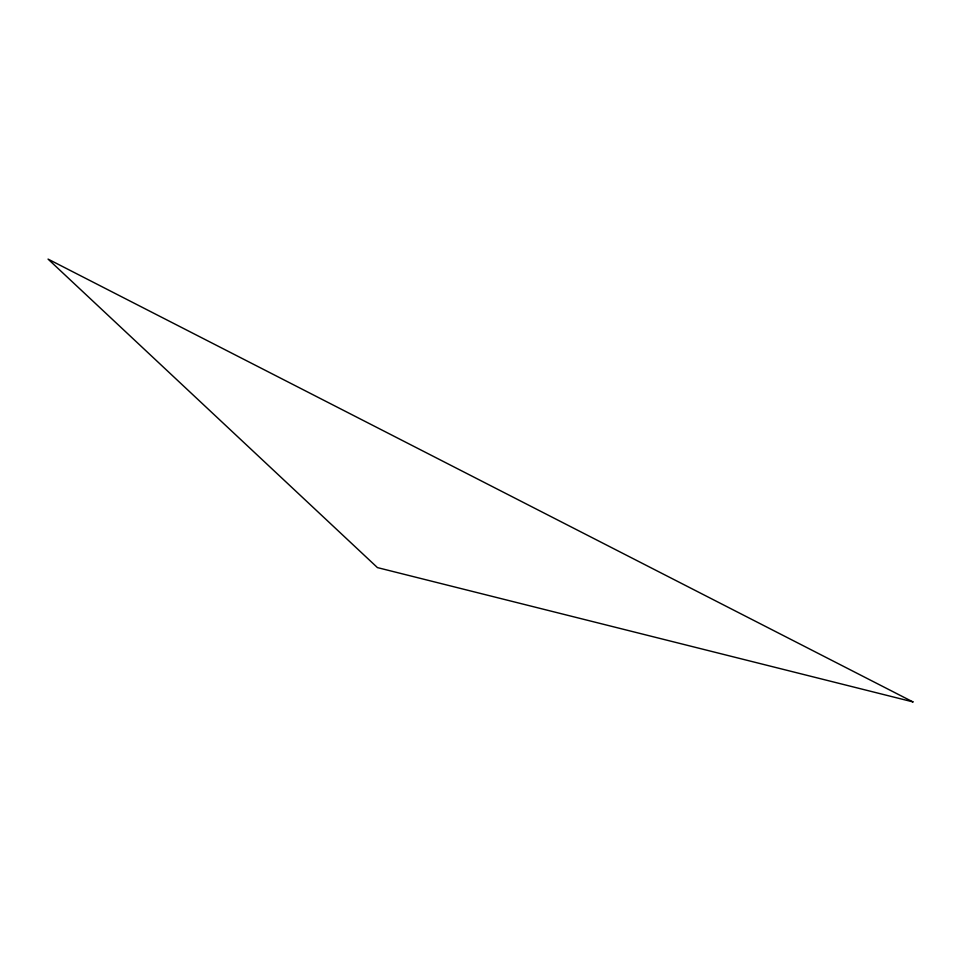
<?xml version="1.0" encoding="UTF-8"?>
<svg xmlns="http://www.w3.org/2000/svg" width="961" height="961" viewBox="0 0 961 961"><rect width="100%" height="100%" fill="white"/><g stroke="black" fill="none" stroke-linecap="round" stroke-linejoin="round"><path stroke-width="1.44" d="M912.95 701.902L377.445 567.603L48.05 259.098L912.95 701.902"/></g></svg>
